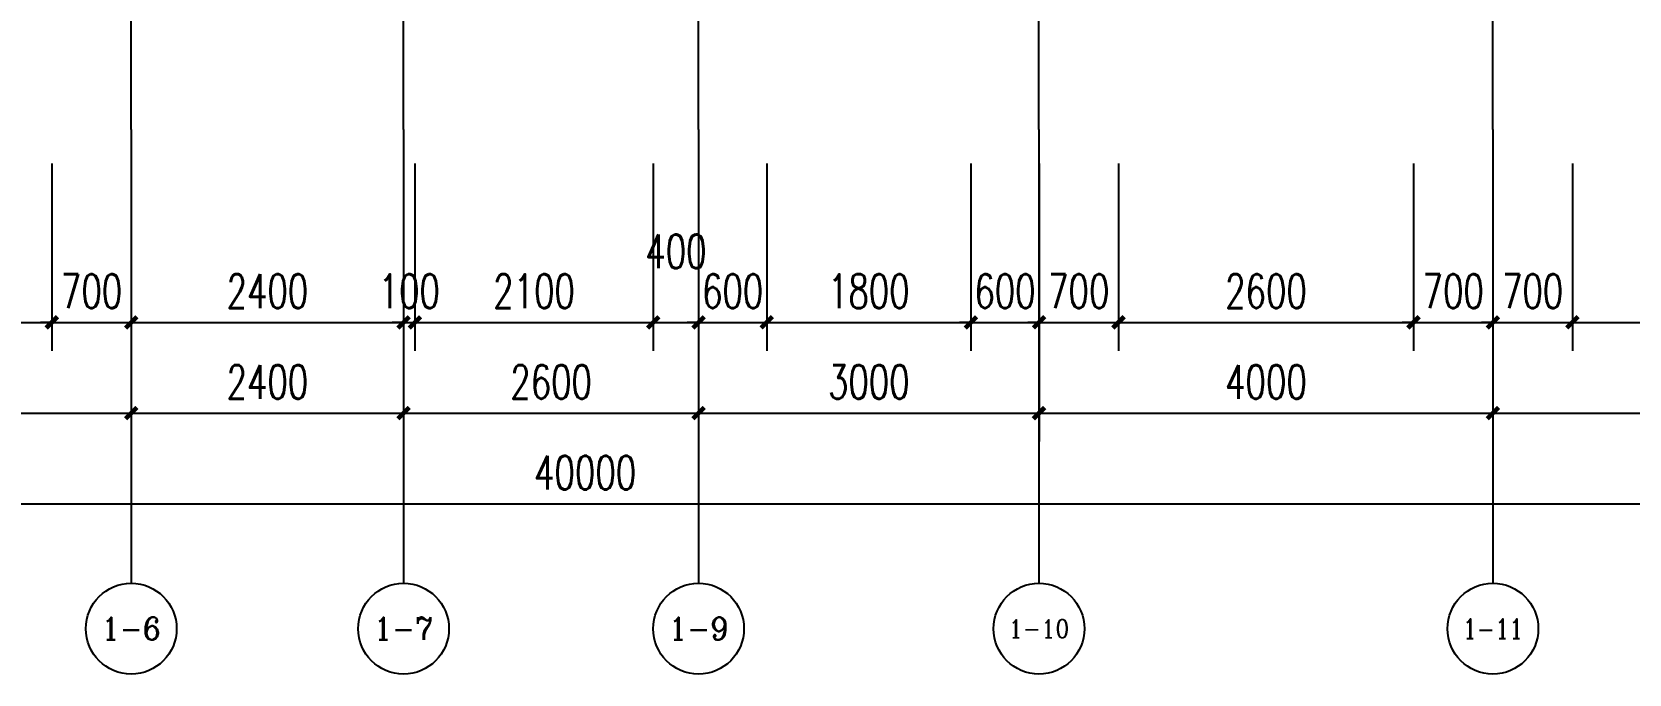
# Model space of a CAD drawing. Extents: x -6243262 to 3079315, y -2914302 to 172723.
# Drawn here: x -2473525 to -2459450, y -725802 to -720143 of the extents above; entities that cross this region are included whole.
import ezdxf
from ezdxf.enums import TextEntityAlignment as Align

# ---------------------------------------------------------------- set-up
doc = ezdxf.new("R2010")
doc.units = 0
doc.header["$LTSCALE"] = 1000
for name, color, linetype in [('AXIS', 3, 'Continuous'), ('AXIS_TEXT', 7, 'Continuous'), ('DOTE', 24, 'Continuous'), ('PUB_DIM', 3, 'Continuous')]:
    doc.layers.add(name, color=color, linetype=linetype)
doc.styles.add('_TCH_AXIS', font='COMPLEX', dxfattribs={"bigfont": 'GBCBIG'})
doc.styles.add('_TCH_DIM_T3', font='SIMPLEX', dxfattribs={"width": 0.705882, "bigfont": 'GBCBIG'})
doc.styles.add('COMPLEX', font='COMPLEX')
doc.dimstyles.new('_TCH_ARCH&&100', dxfattribs={"dimtxt": 297.5, "dimasz": 100, "dimexe": 250, "dimexo": 300, "dimgap": 126.25, "dimtad": 1, "dimdec": 0, "dimzin": 0, "dimdsep": 46, "dimtxsty": '_TCH_DIM_T3', "dimblk": 'ARCHTICK', "dimcen": 0.09, "dimclrt": 7, "dimazin": 2, "dimtfac": 1, "dimtdec": 0, "dimtix": 1, "dimtmove": 2, "dimatfit": 3, "dimfxl": 0, "dimtolj": 1, "dimtzin": 0, "dimarcsym": 0})

# ---------------------------------------------------------------- blocks, each defined once
blk = doc.blocks.new('_AXISO')
at = {"color": 0}
blk.add_circle((0, 0), 0.5, dxfattribs=at)
at = {"layer": 'AXIS_TEXT', "color": 0, "style": 'COMPLEX', "width": 1.041667}
blk.add_attdef('A', text='', height=0.56, dxfattribs=at).set_placement((-0.25, -0.28), (0.25, -0.28), align=Align.FIT)
blk = doc.blocks.new('_ArchTick')
at = {"color": 0, "linetype": 'ByBlock', "const_width": 0.4}
blk.add_lwpolyline([(-0.5, -0.5), (0.5, 0.5)], dxfattribs=at)
blk = doc.blocks.new('*D1056')
at = {"layer": 'Defpoints', "color": 0, "transparency": 16777216}
for p in [(-2459950, -721002), (-2457350, -721002), (-2457350, -722702)]:
    blk.add_point(p, dxfattribs=at)
at = {"layer": 'PUB_DIM', "color": 0, "lineweight": -2, "transparency": 16777216}
for p, q in [((-2459950, -721302), (-2459950, -722952)), ((-2457350, -721302), (-2457350, -722952)), ((-2459950, -722702), (-2457350, -722702))]:
    blk.add_line(p, q, dxfattribs=at)
at = {"layer": 'PUB_DIM', "color": 0, "lineweight": -2, "transparency": 16777216, "xscale": 100, "yscale": 100, "zscale": 100, "rotation": 180}
blk.add_blockref('_ArchTick', (-2459950, -722702), dxfattribs=at)
at = {"layer": 'PUB_DIM', "color": 0, "lineweight": -2, "transparency": 16777216, "xscale": 100, "yscale": 100, "zscale": 100}
blk.add_blockref('_ArchTick', (-2457350, -722702), dxfattribs=at)
at = {"layer": 'PUB_DIM', "color": 7, "transparency": 16777216, "insert": (-2458650, -722427), "char_height": 297.5, "attachment_point": 5, "style": '_TCH_DIM_T3'}
blk.add_mtext('\\A1;2600', dxfattribs=at)
blk = doc.blocks.new('*D1057')
at = {"layer": 'Defpoints', "color": 0, "transparency": 16777216}
for p in [(-2460650, -721002), (-2459950, -721002), (-2459950, -722702)]:
    blk.add_point(p, dxfattribs=at)
at = {"layer": 'PUB_DIM', "color": 0, "lineweight": -2, "transparency": 16777216}
for p, q in [((-2460650, -721302), (-2460650, -722952)), ((-2459950, -721302), (-2459950, -722952)), ((-2460650, -722702), (-2460750, -722702)), ((-2460650, -722702), (-2459950, -722702)), ((-2459950, -722702), (-2459850, -722702))]:
    blk.add_line(p, q, dxfattribs=at)
at = {"layer": 'PUB_DIM', "color": 0, "lineweight": -2, "transparency": 16777216, "xscale": 100, "yscale": 100, "zscale": 100}
blk.add_blockref('_ArchTick', (-2460650, -722702), dxfattribs=at)
at = {"layer": 'PUB_DIM', "color": 0, "lineweight": -2, "transparency": 16777216, "xscale": 100, "yscale": 100, "zscale": 100, "rotation": 180}
blk.add_blockref('_ArchTick', (-2459950, -722702), dxfattribs=at)
at = {"layer": 'PUB_DIM', "color": 7, "transparency": 16777216, "insert": (-2460300, -722427), "char_height": 297.5, "attachment_point": 5, "style": '_TCH_DIM_T3'}
blk.add_mtext('\\A1;700', dxfattribs=at)
blk = doc.blocks.new('*D1058')
at = {"layer": 'Defpoints', "color": 0, "transparency": 16777216}
for p in [(-2461350, -721002), (-2460650, -721002), (-2460650, -722702)]:
    blk.add_point(p, dxfattribs=at)
at = {"layer": 'PUB_DIM', "color": 0, "lineweight": -2, "transparency": 16777216}
for p, q in [((-2461350, -721302), (-2461350, -722952)), ((-2460650, -721302), (-2460650, -722952)), ((-2461350, -722702), (-2461450, -722702)), ((-2461350, -722702), (-2460650, -722702)), ((-2460650, -722702), (-2460550, -722702))]:
    blk.add_line(p, q, dxfattribs=at)
at = {"layer": 'PUB_DIM', "color": 0, "lineweight": -2, "transparency": 16777216, "xscale": 100, "yscale": 100, "zscale": 100}
blk.add_blockref('_ArchTick', (-2461350, -722702), dxfattribs=at)
at = {"layer": 'PUB_DIM', "color": 0, "lineweight": -2, "transparency": 16777216, "xscale": 100, "yscale": 100, "zscale": 100, "rotation": 180}
blk.add_blockref('_ArchTick', (-2460650, -722702), dxfattribs=at)
at = {"layer": 'PUB_DIM', "color": 7, "transparency": 16777216, "insert": (-2461000, -722427), "char_height": 297.5, "attachment_point": 5, "style": '_TCH_DIM_T3'}
blk.add_mtext('\\A1;700', dxfattribs=at)
blk = doc.blocks.new('*D1059')
at = {"layer": 'Defpoints', "color": 0, "transparency": 16777216}
for p in [(-2463950, -721002), (-2461350, -721002), (-2461350, -722702)]:
    blk.add_point(p, dxfattribs=at)
at = {"layer": 'PUB_DIM', "color": 0, "lineweight": -2, "transparency": 16777216}
for p, q in [((-2463950, -721302), (-2463950, -722952)), ((-2461350, -721302), (-2461350, -722952)), ((-2463950, -722702), (-2461350, -722702))]:
    blk.add_line(p, q, dxfattribs=at)
at = {"layer": 'PUB_DIM', "color": 0, "lineweight": -2, "transparency": 16777216, "xscale": 100, "yscale": 100, "zscale": 100, "rotation": 180}
blk.add_blockref('_ArchTick', (-2463950, -722702), dxfattribs=at)
at = {"layer": 'PUB_DIM', "color": 0, "lineweight": -2, "transparency": 16777216, "xscale": 100, "yscale": 100, "zscale": 100}
blk.add_blockref('_ArchTick', (-2461350, -722702), dxfattribs=at)
at = {"layer": 'PUB_DIM', "color": 7, "transparency": 16777216, "insert": (-2462650, -722427), "char_height": 297.5, "attachment_point": 5, "style": '_TCH_DIM_T3'}
blk.add_mtext('\\A1;2600', dxfattribs=at)
blk = doc.blocks.new('*D1060')
at = {"layer": 'Defpoints', "color": 0, "transparency": 16777216}
for p in [(-2464650, -721002), (-2463950, -721002), (-2463950, -722702)]:
    blk.add_point(p, dxfattribs=at)
at = {"layer": 'PUB_DIM', "color": 0, "lineweight": -2, "transparency": 16777216}
for p, q in [((-2464650, -721302), (-2464650, -722952)), ((-2463950, -721302), (-2463950, -722952)), ((-2464650, -722702), (-2464750, -722702)), ((-2464650, -722702), (-2463950, -722702)), ((-2463950, -722702), (-2463850, -722702))]:
    blk.add_line(p, q, dxfattribs=at)
at = {"layer": 'PUB_DIM', "color": 0, "lineweight": -2, "transparency": 16777216, "xscale": 100, "yscale": 100, "zscale": 100}
blk.add_blockref('_ArchTick', (-2464650, -722702), dxfattribs=at)
at = {"layer": 'PUB_DIM', "color": 0, "lineweight": -2, "transparency": 16777216, "xscale": 100, "yscale": 100, "zscale": 100, "rotation": 180}
blk.add_blockref('_ArchTick', (-2463950, -722702), dxfattribs=at)
at = {"layer": 'PUB_DIM', "color": 7, "transparency": 16777216, "insert": (-2464300, -722427), "char_height": 297.5, "attachment_point": 5, "style": '_TCH_DIM_T3'}
blk.add_mtext('\\A1;700', dxfattribs=at)
blk = doc.blocks.new('*D1061')
at = {"layer": 'Defpoints', "color": 0, "transparency": 16777216}
for p in [(-2465250, -721002), (-2464650, -721002), (-2464650, -722702)]:
    blk.add_point(p, dxfattribs=at)
at = {"layer": 'PUB_DIM', "color": 0, "lineweight": -2, "transparency": 16777216}
for p, q in [((-2465250, -721302), (-2465250, -722952)), ((-2464650, -721302), (-2464650, -722952)), ((-2465250, -722702), (-2465350, -722702)), ((-2465250, -722702), (-2464650, -722702)), ((-2464650, -722702), (-2464550, -722702))]:
    blk.add_line(p, q, dxfattribs=at)
at = {"layer": 'PUB_DIM', "color": 0, "lineweight": -2, "transparency": 16777216, "xscale": 100, "yscale": 100, "zscale": 100}
blk.add_blockref('_ArchTick', (-2465250, -722702), dxfattribs=at)
at = {"layer": 'PUB_DIM', "color": 0, "lineweight": -2, "transparency": 16777216, "xscale": 100, "yscale": 100, "zscale": 100, "rotation": 180}
blk.add_blockref('_ArchTick', (-2464650, -722702), dxfattribs=at)
at = {"layer": 'PUB_DIM', "color": 7, "transparency": 16777216, "insert": (-2464950, -722427), "char_height": 297.5, "attachment_point": 5, "style": '_TCH_DIM_T3'}
blk.add_mtext('\\A1;600', dxfattribs=at)
blk = doc.blocks.new('*D1062')
at = {"layer": 'Defpoints', "color": 0, "transparency": 16777216}
for p in [(-2467050, -721002), (-2465250, -721002), (-2465250, -722702)]:
    blk.add_point(p, dxfattribs=at)
at = {"layer": 'PUB_DIM', "color": 0, "lineweight": -2, "transparency": 16777216}
for p, q in [((-2467050, -721302), (-2467050, -722952)), ((-2465250, -721302), (-2465250, -722952)), ((-2467050, -722702), (-2465250, -722702))]:
    blk.add_line(p, q, dxfattribs=at)
at = {"layer": 'PUB_DIM', "color": 0, "lineweight": -2, "transparency": 16777216, "xscale": 100, "yscale": 100, "zscale": 100, "rotation": 180}
blk.add_blockref('_ArchTick', (-2467050, -722702), dxfattribs=at)
at = {"layer": 'PUB_DIM', "color": 0, "lineweight": -2, "transparency": 16777216, "xscale": 100, "yscale": 100, "zscale": 100}
blk.add_blockref('_ArchTick', (-2465250, -722702), dxfattribs=at)
at = {"layer": 'PUB_DIM', "color": 7, "transparency": 16777216, "insert": (-2466150, -722427), "char_height": 297.5, "attachment_point": 5, "style": '_TCH_DIM_T3'}
blk.add_mtext('\\A1;1800', dxfattribs=at)
blk = doc.blocks.new('*D1063')
at = {"layer": 'Defpoints', "color": 0, "transparency": 16777216}
for p in [(-2467650, -721002), (-2467050, -721002), (-2467050, -722702)]:
    blk.add_point(p, dxfattribs=at)
at = {"layer": 'PUB_DIM', "color": 0, "lineweight": -2, "transparency": 16777216}
for p, q in [((-2467650, -721302), (-2467650, -722952)), ((-2467050, -721302), (-2467050, -722952)), ((-2467650, -722702), (-2467750, -722702)), ((-2467650, -722702), (-2467050, -722702)), ((-2467050, -722702), (-2466950, -722702))]:
    blk.add_line(p, q, dxfattribs=at)
at = {"layer": 'PUB_DIM', "color": 0, "lineweight": -2, "transparency": 16777216, "xscale": 100, "yscale": 100, "zscale": 100}
blk.add_blockref('_ArchTick', (-2467650, -722702), dxfattribs=at)
at = {"layer": 'PUB_DIM', "color": 0, "lineweight": -2, "transparency": 16777216, "xscale": 100, "yscale": 100, "zscale": 100, "rotation": 180}
blk.add_blockref('_ArchTick', (-2467050, -722702), dxfattribs=at)
at = {"layer": 'PUB_DIM', "color": 7, "transparency": 16777216, "insert": (-2467350, -722427), "char_height": 297.5, "attachment_point": 5, "style": '_TCH_DIM_T3'}
blk.add_mtext('\\A1;600', dxfattribs=at)
blk = doc.blocks.new('*D1064')
at = {"layer": 'Defpoints', "color": 0, "transparency": 16777216}
for p in [(-2468050, -721002), (-2467650, -721002), (-2467650, -722702)]:
    blk.add_point(p, dxfattribs=at)
at = {"layer": 'PUB_DIM', "color": 0, "lineweight": -2, "transparency": 16777216}
for p, q in [((-2468050, -721302), (-2468050, -722952)), ((-2467650, -721302), (-2467650, -722952)), ((-2468050, -722702), (-2467650, -722702))]:
    blk.add_line(p, q, dxfattribs=at)
at = {"layer": 'PUB_DIM', "color": 0, "lineweight": -2, "transparency": 16777216, "xscale": 100, "yscale": 100, "zscale": 100, "rotation": 180}
blk.add_blockref('_ArchTick', (-2468050, -722702), dxfattribs=at)
at = {"layer": 'PUB_DIM', "color": 0, "lineweight": -2, "transparency": 16777216, "xscale": 100, "yscale": 100, "zscale": 100}
blk.add_blockref('_ArchTick', (-2467650, -722702), dxfattribs=at)
at = {"layer": 'PUB_DIM', "color": 7, "transparency": 16777216, "insert": (-2467850, -722077), "char_height": 297.5, "attachment_point": 5, "style": '_TCH_DIM_T3'}
blk.add_mtext('\\A1;400', dxfattribs=at)
blk = doc.blocks.new('*D1065')
at = {"layer": 'Defpoints', "color": 0, "transparency": 16777216}
for p in [(-2470150, -721002), (-2468050, -721002), (-2468050, -722702)]:
    blk.add_point(p, dxfattribs=at)
at = {"layer": 'PUB_DIM', "color": 0, "lineweight": -2, "transparency": 16777216}
for p, q in [((-2470150, -721302), (-2470150, -722952)), ((-2468050, -721302), (-2468050, -722952)), ((-2470150, -722702), (-2468050, -722702))]:
    blk.add_line(p, q, dxfattribs=at)
at = {"layer": 'PUB_DIM', "color": 0, "lineweight": -2, "transparency": 16777216, "xscale": 100, "yscale": 100, "zscale": 100, "rotation": 180}
blk.add_blockref('_ArchTick', (-2470150, -722702), dxfattribs=at)
at = {"layer": 'PUB_DIM', "color": 0, "lineweight": -2, "transparency": 16777216, "xscale": 100, "yscale": 100, "zscale": 100}
blk.add_blockref('_ArchTick', (-2468050, -722702), dxfattribs=at)
at = {"layer": 'PUB_DIM', "color": 7, "transparency": 16777216, "insert": (-2469100, -722427), "char_height": 297.5, "attachment_point": 5, "style": '_TCH_DIM_T3'}
blk.add_mtext('\\A1;2100', dxfattribs=at)
blk = doc.blocks.new('*D1066')
at = {"layer": 'Defpoints', "color": 0, "transparency": 16777216}
for p in [(-2470250, -721002), (-2470150, -721002), (-2470150, -722702)]:
    blk.add_point(p, dxfattribs=at)
at = {"layer": 'PUB_DIM', "color": 0, "lineweight": -2, "transparency": 16777216}
for p, q in [((-2470250, -721302), (-2470250, -722952)), ((-2470150, -721302), (-2470150, -722952)), ((-2470250, -722702), (-2470350, -722702)), ((-2470250, -722702), (-2470150, -722702)), ((-2470150, -722702), (-2470050, -722702))]:
    blk.add_line(p, q, dxfattribs=at)
at = {"layer": 'PUB_DIM', "color": 0, "lineweight": -2, "transparency": 16777216, "xscale": 100, "yscale": 100, "zscale": 100}
blk.add_blockref('_ArchTick', (-2470250, -722702), dxfattribs=at)
at = {"layer": 'PUB_DIM', "color": 0, "lineweight": -2, "transparency": 16777216, "xscale": 100, "yscale": 100, "zscale": 100, "rotation": 180}
blk.add_blockref('_ArchTick', (-2470150, -722702), dxfattribs=at)
at = {"layer": 'PUB_DIM', "color": 7, "transparency": 16777216, "insert": (-2470200, -722427), "char_height": 297.5, "attachment_point": 5, "style": '_TCH_DIM_T3'}
blk.add_mtext('\\A1;100', dxfattribs=at)
blk = doc.blocks.new('*D1067')
at = {"layer": 'Defpoints', "color": 0, "transparency": 16777216}
for p in [(-2472650, -721002), (-2470250, -721002), (-2470250, -722702)]:
    blk.add_point(p, dxfattribs=at)
at = {"layer": 'PUB_DIM', "color": 0, "lineweight": -2, "transparency": 16777216}
for p, q in [((-2472650, -721302), (-2472650, -722952)), ((-2470250, -721302), (-2470250, -722952)), ((-2472650, -722702), (-2470250, -722702))]:
    blk.add_line(p, q, dxfattribs=at)
at = {"layer": 'PUB_DIM', "color": 0, "lineweight": -2, "transparency": 16777216, "xscale": 100, "yscale": 100, "zscale": 100, "rotation": 180}
blk.add_blockref('_ArchTick', (-2472650, -722702), dxfattribs=at)
at = {"layer": 'PUB_DIM', "color": 0, "lineweight": -2, "transparency": 16777216, "xscale": 100, "yscale": 100, "zscale": 100}
blk.add_blockref('_ArchTick', (-2470250, -722702), dxfattribs=at)
at = {"layer": 'PUB_DIM', "color": 7, "transparency": 16777216, "insert": (-2471450, -722427), "char_height": 297.5, "attachment_point": 5, "style": '_TCH_DIM_T3'}
blk.add_mtext('\\A1;2400', dxfattribs=at)
blk = doc.blocks.new('*D1068')
at = {"layer": 'Defpoints', "color": 0, "transparency": 16777216}
for p in [(-2473350, -721002), (-2472650, -721002), (-2472650, -722702)]:
    blk.add_point(p, dxfattribs=at)
at = {"layer": 'PUB_DIM', "color": 0, "lineweight": -2, "transparency": 16777216}
for p, q in [((-2473350, -721302), (-2473350, -722952)), ((-2472650, -721302), (-2472650, -722952)), ((-2473350, -722702), (-2473450, -722702)), ((-2473350, -722702), (-2472650, -722702)), ((-2472650, -722702), (-2472550, -722702))]:
    blk.add_line(p, q, dxfattribs=at)
at = {"layer": 'PUB_DIM', "color": 0, "lineweight": -2, "transparency": 16777216, "xscale": 100, "yscale": 100, "zscale": 100}
blk.add_blockref('_ArchTick', (-2473350, -722702), dxfattribs=at)
at = {"layer": 'PUB_DIM', "color": 0, "lineweight": -2, "transparency": 16777216, "xscale": 100, "yscale": 100, "zscale": 100, "rotation": 180}
blk.add_blockref('_ArchTick', (-2472650, -722702), dxfattribs=at)
at = {"layer": 'PUB_DIM', "color": 7, "transparency": 16777216, "insert": (-2473000, -722427), "char_height": 297.5, "attachment_point": 5, "style": '_TCH_DIM_T3'}
blk.add_mtext('\\A1;700', dxfattribs=at)
blk = doc.blocks.new('*D1069')
at = {"layer": 'Defpoints', "color": 0, "transparency": 16777216}
for p in [(-2475950, -721002), (-2473350, -721002), (-2473350, -722702)]:
    blk.add_point(p, dxfattribs=at)
at = {"layer": 'PUB_DIM', "color": 0, "lineweight": -2, "transparency": 16777216}
for p, q in [((-2475950, -721302), (-2475950, -722952)), ((-2473350, -721302), (-2473350, -722952)), ((-2475950, -722702), (-2473350, -722702))]:
    blk.add_line(p, q, dxfattribs=at)
at = {"layer": 'PUB_DIM', "color": 0, "lineweight": -2, "transparency": 16777216, "xscale": 100, "yscale": 100, "zscale": 100, "rotation": 180}
blk.add_blockref('_ArchTick', (-2475950, -722702), dxfattribs=at)
at = {"layer": 'PUB_DIM', "color": 0, "lineweight": -2, "transparency": 16777216, "xscale": 100, "yscale": 100, "zscale": 100}
blk.add_blockref('_ArchTick', (-2473350, -722702), dxfattribs=at)
at = {"layer": 'PUB_DIM', "color": 7, "transparency": 16777216, "insert": (-2474650, -722427), "char_height": 297.5, "attachment_point": 5, "style": '_TCH_DIM_T3'}
blk.add_mtext('\\A1;2600', dxfattribs=at)
blk = doc.blocks.new('*D1372')
at = {"layer": 'AXIS', "color": 0, "lineweight": -2, "transparency": 16777216}
for p, q in [((-2460650, -721302), (-2460650, -723752)), ((-2456650, -721302), (-2456650, -723752)), ((-2460650, -723502), (-2456650, -723502))]:
    blk.add_line(p, q, dxfattribs=at)
at = {"layer": 'Defpoints', "color": 0, "transparency": 16777216}
for p in [(-2460650, -721002), (-2456650, -721002), (-2456650, -723502)]:
    blk.add_point(p, dxfattribs=at)
at = {"layer": 'AXIS', "color": 0, "lineweight": -2, "transparency": 16777216, "xscale": 100, "yscale": 100, "zscale": 100, "rotation": 180}
blk.add_blockref('_ArchTick', (-2460650, -723502), dxfattribs=at)
at = {"layer": 'AXIS', "color": 0, "lineweight": -2, "transparency": 16777216, "xscale": 100, "yscale": 100, "zscale": 100}
blk.add_blockref('_ArchTick', (-2456650, -723502), dxfattribs=at)
at = {"layer": 'AXIS', "color": 7, "transparency": 16777216, "insert": (-2458650, -723227), "char_height": 297.5, "attachment_point": 5, "style": '_TCH_DIM_T3'}
blk.add_mtext('\\A1;4000', dxfattribs=at)
blk = doc.blocks.new('*D1373')
at = {"layer": 'AXIS', "color": 0, "lineweight": -2, "transparency": 16777216}
for p, q in [((-2464650, -721302), (-2464650, -723752)), ((-2460650, -721302), (-2460650, -723752)), ((-2464650, -723502), (-2460650, -723502))]:
    blk.add_line(p, q, dxfattribs=at)
at = {"layer": 'Defpoints', "color": 0, "transparency": 16777216}
for p in [(-2464650, -721002), (-2460650, -721002), (-2460650, -723502)]:
    blk.add_point(p, dxfattribs=at)
at = {"layer": 'AXIS', "color": 0, "lineweight": -2, "transparency": 16777216, "xscale": 100, "yscale": 100, "zscale": 100, "rotation": 180}
blk.add_blockref('_ArchTick', (-2464650, -723502), dxfattribs=at)
at = {"layer": 'AXIS', "color": 0, "lineweight": -2, "transparency": 16777216, "xscale": 100, "yscale": 100, "zscale": 100}
blk.add_blockref('_ArchTick', (-2460650, -723502), dxfattribs=at)
at = {"layer": 'AXIS', "color": 7, "transparency": 16777216, "insert": (-2462650, -723227), "char_height": 297.5, "attachment_point": 5, "style": '_TCH_DIM_T3'}
blk.add_mtext('\\A1;4000', dxfattribs=at)
blk = doc.blocks.new('*D1374')
at = {"layer": 'AXIS', "color": 0, "lineweight": -2, "transparency": 16777216}
for p, q in [((-2467650, -721302), (-2467650, -723752)), ((-2464650, -721302), (-2464650, -723752)), ((-2467650, -723502), (-2464650, -723502))]:
    blk.add_line(p, q, dxfattribs=at)
at = {"layer": 'Defpoints', "color": 0, "transparency": 16777216}
for p in [(-2467650, -721002), (-2464650, -721002), (-2464650, -723502)]:
    blk.add_point(p, dxfattribs=at)
at = {"layer": 'AXIS', "color": 0, "lineweight": -2, "transparency": 16777216, "xscale": 100, "yscale": 100, "zscale": 100, "rotation": 180}
blk.add_blockref('_ArchTick', (-2467650, -723502), dxfattribs=at)
at = {"layer": 'AXIS', "color": 0, "lineweight": -2, "transparency": 16777216, "xscale": 100, "yscale": 100, "zscale": 100}
blk.add_blockref('_ArchTick', (-2464650, -723502), dxfattribs=at)
at = {"layer": 'AXIS', "color": 7, "transparency": 16777216, "insert": (-2466150, -723227), "char_height": 297.5, "attachment_point": 5, "style": '_TCH_DIM_T3'}
blk.add_mtext('\\A1;3000', dxfattribs=at)
blk = doc.blocks.new('*D1375')
at = {"layer": 'AXIS', "color": 0, "lineweight": -2, "transparency": 16777216}
for p, q in [((-2470250, -721302), (-2470250, -723752)), ((-2467650, -721302), (-2467650, -723752)), ((-2470250, -723502), (-2467650, -723502))]:
    blk.add_line(p, q, dxfattribs=at)
at = {"layer": 'Defpoints', "color": 0, "transparency": 16777216}
for p in [(-2470250, -721002), (-2467650, -721002), (-2467650, -723502)]:
    blk.add_point(p, dxfattribs=at)
at = {"layer": 'AXIS', "color": 0, "lineweight": -2, "transparency": 16777216, "xscale": 100, "yscale": 100, "zscale": 100, "rotation": 180}
blk.add_blockref('_ArchTick', (-2470250, -723502), dxfattribs=at)
at = {"layer": 'AXIS', "color": 0, "lineweight": -2, "transparency": 16777216, "xscale": 100, "yscale": 100, "zscale": 100}
blk.add_blockref('_ArchTick', (-2467650, -723502), dxfattribs=at)
at = {"layer": 'AXIS', "color": 7, "transparency": 16777216, "insert": (-2468950, -723227), "char_height": 297.5, "attachment_point": 5, "style": '_TCH_DIM_T3'}
blk.add_mtext('\\A1;2600', dxfattribs=at)
blk = doc.blocks.new('*D1376')
at = {"layer": 'AXIS', "color": 0, "lineweight": -2, "transparency": 16777216}
for p, q in [((-2472650, -721302), (-2472650, -723752)), ((-2470250, -721302), (-2470250, -723752)), ((-2472650, -723502), (-2470250, -723502))]:
    blk.add_line(p, q, dxfattribs=at)
at = {"layer": 'Defpoints', "color": 0, "transparency": 16777216}
for p in [(-2472650, -721002), (-2470250, -721002), (-2470250, -723502)]:
    blk.add_point(p, dxfattribs=at)
at = {"layer": 'AXIS', "color": 0, "lineweight": -2, "transparency": 16777216, "xscale": 100, "yscale": 100, "zscale": 100, "rotation": 180}
blk.add_blockref('_ArchTick', (-2472650, -723502), dxfattribs=at)
at = {"layer": 'AXIS', "color": 0, "lineweight": -2, "transparency": 16777216, "xscale": 100, "yscale": 100, "zscale": 100}
blk.add_blockref('_ArchTick', (-2470250, -723502), dxfattribs=at)
at = {"layer": 'AXIS', "color": 7, "transparency": 16777216, "insert": (-2471450, -723227), "char_height": 297.5, "attachment_point": 5, "style": '_TCH_DIM_T3'}
blk.add_mtext('\\A1;2400', dxfattribs=at)
blk = doc.blocks.new('*D1377')
at = {"layer": 'AXIS', "color": 0, "lineweight": -2, "transparency": 16777216}
for p, q in [((-2480650, -721302), (-2480650, -723752)), ((-2472650, -721302), (-2472650, -723752)), ((-2480650, -723502), (-2472650, -723502))]:
    blk.add_line(p, q, dxfattribs=at)
at = {"layer": 'Defpoints', "color": 0, "transparency": 16777216}
for p in [(-2480650, -721002), (-2472650, -721002), (-2472650, -723502)]:
    blk.add_point(p, dxfattribs=at)
at = {"layer": 'AXIS', "color": 0, "lineweight": -2, "transparency": 16777216, "xscale": 100, "yscale": 100, "zscale": 100, "rotation": 180}
blk.add_blockref('_ArchTick', (-2480650, -723502), dxfattribs=at)
at = {"layer": 'AXIS', "color": 0, "lineweight": -2, "transparency": 16777216, "xscale": 100, "yscale": 100, "zscale": 100}
blk.add_blockref('_ArchTick', (-2472650, -723502), dxfattribs=at)
at = {"layer": 'AXIS', "color": 7, "transparency": 16777216, "insert": (-2476650, -723227), "char_height": 297.5, "attachment_point": 5, "style": '_TCH_DIM_T3'}
blk.add_mtext('\\A1;8000', dxfattribs=at)
blk = doc.blocks.new('*D1380')
at = {"layer": 'AXIS', "color": 0, "lineweight": -2, "transparency": 16777216}
for p, q in [((-2488650, -721302), (-2488650, -724552)), ((-2448650, -721302), (-2448650, -724552)), ((-2488650, -724302), (-2448650, -724302))]:
    blk.add_line(p, q, dxfattribs=at)
at = {"layer": 'Defpoints', "color": 0, "transparency": 16777216}
for p in [(-2488650, -721002), (-2448650, -721002), (-2448650, -724302)]:
    blk.add_point(p, dxfattribs=at)
at = {"layer": 'AXIS', "color": 0, "lineweight": -2, "transparency": 16777216, "xscale": 100, "yscale": 100, "zscale": 100, "rotation": 180}
blk.add_blockref('_ArchTick', (-2488650, -724302), dxfattribs=at)
at = {"layer": 'AXIS', "color": 0, "lineweight": -2, "transparency": 16777216, "xscale": 100, "yscale": 100, "zscale": 100}
blk.add_blockref('_ArchTick', (-2448650, -724302), dxfattribs=at)
at = {"layer": 'AXIS', "color": 7, "transparency": 16777216, "insert": (-2468650, -724027), "char_height": 297.5, "attachment_point": 5, "style": '_TCH_DIM_T3'}
blk.add_mtext('\\A1;40000', dxfattribs=at)

msp = doc.modelspace()

# ---------------------------------------------------------------- linework, layer by layer
at = {"layer": 'AXIS'}
for p, q in [((-2472650.4, -721001.6), (-2472650.4, -725001.6)), ((-2470250.4, -721001.6), (-2470250.4, -725001.6)), ((-2467650.4, -721001.6), (-2467650.4, -725001.6)), ((-2464650.4, -721001.6), (-2464650.4, -725001.6)), ((-2460650.4, -721001.6), (-2460650.4, -725001.6))]:
    msp.add_line(p, q, dxfattribs=at)
at = {"layer": 'DOTE'}
for p, q in [((-2472650.4, -721001.6), (-2472650.4, -700301.6)), ((-2464650.4, -721001.6), (-2464650.4, -700301.6)), ((-2460650.4, -721001.6), (-2460650.4, -700301.6)), ((-2470250.4, -721001.6), (-2470250.4, -712401.6)), ((-2467650.4, -721001.6), (-2467650.4, -712401.6))]:
    msp.add_line(p, q, dxfattribs=at)

# ---------------------------------------------------------------- block references
at = {"layer": 'AXIS', "color": 8}
ref = msp.add_blockref('_AXISO', (-2472650.4, -725401.6), dxfattribs=dict(at, xscale=800, yscale=800, zscale=800))
ref.add_attrib('A', '1-6', dxfattribs={"layer": 'AXIS_TEXT', "height": 199.75, "style": '_TCH_AXIS'}).set_placement((-2472912, -725501.4), (-2472388.8, -725501.4), align=Align.FIT)
ref = msp.add_blockref('_AXISO', (-2470250.4, -725401.6), dxfattribs=dict(at, xscale=800, yscale=800, zscale=800))
ref.add_attrib('A', '1-7', dxfattribs={"layer": 'AXIS_TEXT', "height": 199.75, "style": '_TCH_AXIS'}).set_placement((-2470512, -725501.4), (-2469988.8, -725501.4), align=Align.FIT)
ref = msp.add_blockref('_AXISO', (-2467650.4, -725401.6), dxfattribs=dict(at, xscale=800, yscale=800, zscale=800))
ref.add_attrib('A', '1-9', dxfattribs={"layer": 'AXIS_TEXT', "height": 199.75, "style": '_TCH_AXIS'}).set_placement((-2467912, -725501.4), (-2467388.8, -725501.4), align=Align.FIT)
ref = msp.add_blockref('_AXISO', (-2464650.4, -725401.6), dxfattribs=dict(at, xscale=800, yscale=800, zscale=800))
ref.add_attrib('A', '1-10', dxfattribs={"layer": 'AXIS_TEXT', "height": 160.91, "style": '_TCH_AXIS'}).set_placement((-2464918.6, -725482), (-2464382.2, -725482), align=Align.FIT)
ref = msp.add_blockref('_AXISO', (-2460650.4, -725401.6), dxfattribs=dict(at, xscale=800, yscale=800, zscale=800))
ref.add_attrib('A', '1-11', dxfattribs={"layer": 'AXIS_TEXT', "height": 172.16, "style": '_TCH_AXIS'}).set_placement((-2460916.8, -725487.7), (-2460383.9, -725487.7), align=Align.FIT)

# ---------------------------------------------------------------- dimensions: what is measured, and where the dimension line sits
at = {"layer": 'AXIS'}
for p1, p2, distance, picture, middle in [((-2488650.4, -721001.6), (-2448650.4, -721001.6), -3300, '*D1380', (-2468650.4, -724026.6)), ((-2480650.4, -721001.6), (-2472650.4, -721001.6), -2500, '*D1377', (-2476650.4, -723226.6)), ((-2472650.4, -721001.6), (-2470250.4, -721001.6), -2500, '*D1376', (-2471450.4, -723226.6)), ((-2470250.4, -721001.6), (-2467650.4, -721001.6), -2500, '*D1375', (-2468950.4, -723226.6)), ((-2467650.4, -721001.6), (-2464650.4, -721001.6), -2500, '*D1374', (-2466150.4, -723226.6)), ((-2464650.4, -721001.6), (-2460650.4, -721001.6), -2500, '*D1373', (-2462650.4, -723226.6)), ((-2460650.4, -721001.6), (-2456650.4, -721001.6), -2500, '*D1372', (-2458650.4, -723226.6))]:
    dim = msp.add_aligned_dim(p1=p1, p2=p2, distance=distance, dimstyle='_TCH_ARCH&&100', dxfattribs=at)
    dim.commit()
    dim.dimension.update_dxf_attribs({"geometry": picture, "text_midpoint": middle})
at = {"layer": 'PUB_DIM'}
for p1, p2, picture, middle in [((-2475950.4, -721001.6), (-2473350.4, -721001.6), '*D1069', (-2474650.4, -722426.6)), ((-2473350.4, -721001.6), (-2472650.4, -721001.6), '*D1068', (-2473000.4, -722426.6)), ((-2472650.4, -721001.6), (-2470250.4, -721001.6), '*D1067', (-2471450.4, -722426.6)), ((-2470250.4, -721001.6), (-2470150.4, -721001.6), '*D1066', (-2470200.4, -722426.6)), ((-2470150.4, -721001.6), (-2468050.4, -721001.6), '*D1065', (-2469100.4, -722426.6)), ((-2467650.4, -721001.6), (-2467050.4, -721001.6), '*D1063', (-2467350.4, -722426.6)), ((-2467050.4, -721001.6), (-2465250.4, -721001.6), '*D1062', (-2466150.4, -722426.6)), ((-2465250.4, -721001.6), (-2464650.4, -721001.6), '*D1061', (-2464950.4, -722426.6)), ((-2464650.4, -721001.6), (-2463950.4, -721001.6), '*D1060', (-2464300.4, -722426.6)), ((-2463950.4, -721001.6), (-2461350.4, -721001.6), '*D1059', (-2462650.4, -722426.6)), ((-2461350.4, -721001.6), (-2460650.4, -721001.6), '*D1058', (-2461000.4, -722426.6)), ((-2460650.4, -721001.6), (-2459950.4, -721001.6), '*D1057', (-2460300.4, -722426.6)), ((-2459950.4, -721001.6), (-2457350.4, -721001.6), '*D1056', (-2458650.4, -722426.6))]:
    dim = msp.add_aligned_dim(p1=p1, p2=p2, distance=-1700, dimstyle='_TCH_ARCH&&100', dxfattribs=at)
    dim.commit()
    dim.dimension.update_dxf_attribs({"geometry": picture, "text_midpoint": middle})
dim = msp.add_linear_dim(base=(-2467650.4, -722701.6), p1=(-2468050.4, -721001.6), p2=(-2467650.4, -721001.6), angle=0, dimstyle='_TCH_ARCH&&100', dxfattribs=at)
dim.commit()
dim.dimension.update_dxf_attribs({"geometry": '*D1064', "text_midpoint": (-2467850.4, -722076.6), "dimtype": 129})

doc.saveas('drawing.dxf')
